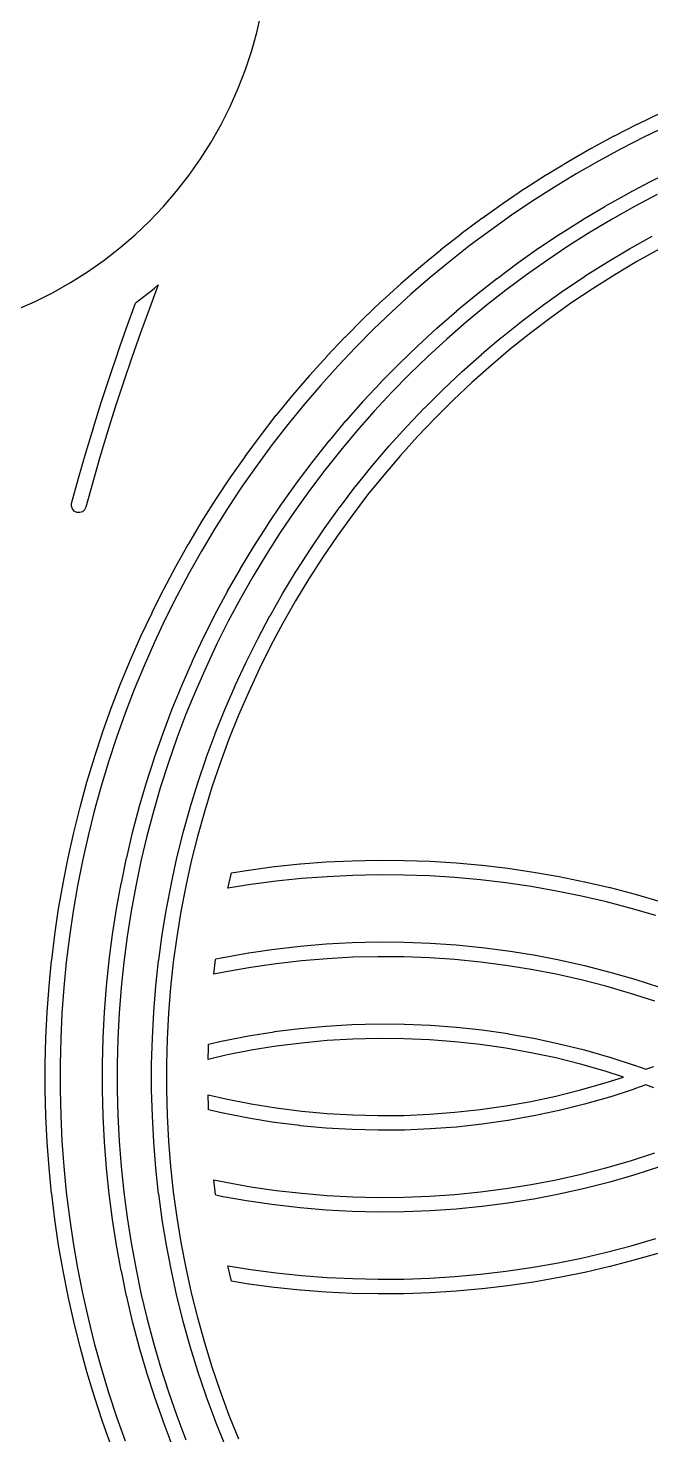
# Model space of a CAD drawing. Header units: millimetres. Extents: x -40 to 40, y -32.5 to 32.5.
# Drawn here: x -26.7 to -19.08, y -6.37 to 10.82 of the extents above; entities that cross this region are included whole.
import ezdxf

# ---------------------------------------------------------------- set-up
doc = ezdxf.new("R2010")
doc.units = ezdxf.units.MM
doc.layers.add('CUT_INNER', color=1, linetype='Continuous')
doc.layers.add('ENGRAVE_LINES', color=4, linetype='Continuous')

msp = doc.modelspace()

# ---------------------------------------------------------------- linework, layer by layer
at = {"layer": 'CUT_INNER'}
msp.add_lwpolyline([(-26.837, 7.381), (-26.612, 7.48), (-26.393, 7.59), (-26.18, 7.711), (-25.972, 7.843), (-25.771, 7.984), (-25.578, 8.135), (-25.392, 8.295), (-25.215, 8.464), (-25.045, 8.642), (-24.885, 8.828), (-24.734, 9.021), (-24.593, 9.222), (-24.461, 9.429), (-24.34, 9.643), (-24.23, 9.862), (-24.131, 10.087), (-24.042, 10.316), (-23.965, 10.549), (-23.9, 10.785), (-23.846, 11.024)], dxfattribs=at)
at = {"layer": 'ENGRAVE_LINES'}
for points in [[(-25.683, -6.508), (-25.789, -6.211), (-25.789, -6.209), (-25.888, -5.909), (-25.888, -5.907), (-25.98, -5.605), (-25.98, -5.603), (-26.064, -5.299), (-26.065, -5.297), (-26.141, -4.991), (-26.141, -4.989), (-26.21, -4.681), (-26.211, -4.679), (-26.272, -4.37), (-26.272, -4.367), (-26.326, -4.057), (-26.326, -4.055), (-26.373, -3.743), (-26.373, -3.74), (-26.411, -3.427), (-26.412, -3.425), (-26.442, -3.111), (-26.443, -3.109), (-26.466, -2.795), (-26.466, -2.792), (-26.481, -2.477), (-26.481, -2.475), (-26.489, -2.16), (-26.489, -2.158), (-26.489, -1.842), (-26.489, -1.84), (-26.481, -1.525), (-26.481, -1.523), (-26.466, -1.208), (-26.466, -1.205), (-26.443, -0.891), (-26.442, -0.889), (-26.412, -0.575), (-26.411, -0.573), (-26.373, -0.26), (-26.373, -0.257), (-26.326, 0.055), (-26.326, 0.057), (-26.272, 0.367), (-26.272, 0.37), (-26.211, 0.679), (-26.21, 0.681), (-26.141, 0.989), (-26.141, 0.991), (-26.065, 1.297), (-26.064, 1.299), (-25.98, 1.603), (-25.98, 1.605), (-25.888, 1.907), (-25.888, 1.909), (-25.789, 2.209), (-25.789, 2.211), (-25.683, 2.508), (-25.682, 2.51), (-25.569, 2.805), (-25.568, 2.807), (-25.448, 3.098), (-25.447, 3.1), (-25.32, 3.389), (-25.319, 3.391), (-25.184, 3.676), (-25.183, 3.678), (-25.042, 3.96), (-25.041, 3.962), (-24.893, 4.24), (-24.892, 4.242), (-24.737, 4.517), (-24.736, 4.519), (-24.574, 4.79), (-24.573, 4.792), (-24.405, 5.058), (-24.404, 5.06), (-24.229, 5.323), (-24.228, 5.325), (-24.047, 5.583), (-24.046, 5.585), (-23.858, 5.839), (-23.857, 5.84), (-23.664, 6.089), (-23.662, 6.091), (-23.463, 6.335), (-23.462, 6.337), (-23.256, 6.577), (-23.255, 6.578), (-23.044, 6.812), (-23.042, 6.814), (-22.825, 7.043), (-22.824, 7.045), (-22.602, 7.268), (-22.6, 7.27), (-22.372, 7.488), (-22.371, 7.49), (-22.138, 7.702), (-22.136, 7.704), (-21.898, 7.91), (-21.896, 7.912), (-21.653, 8.113), (-21.651, 8.114), (-21.403, 8.309), (-21.402, 8.31), (-21.149, 8.499), (-21.147, 8.5), (-20.89, 8.683), (-20.888, 8.684), (-20.627, 8.86), (-20.625, 8.862), (-20.359, 9.031), (-20.357, 9.033), (-20.087, 9.196), (-20.086, 9.197), (-19.812, 9.353), (-19.81, 9.355), (-19.532, 9.504), (-19.53, 9.505), (-19.249, 9.648), (-19.247, 9.649), (-18.963, 9.785)], [(-18.886, 9.623), (-19.169, 9.487), (-19.448, 9.345), (-19.723, 9.197), (-19.995, 9.041), (-20.263, 8.879), (-20.527, 8.711), (-20.787, 8.536), (-21.042, 8.354), (-21.293, 8.167), (-21.539, 7.973), (-21.781, 7.774), (-22.017, 7.568), (-22.248, 7.357), (-22.475, 7.141), (-22.695, 6.919), (-22.911, 6.691), (-23.12, 6.458), (-23.324, 6.221), (-23.522, 5.978), (-23.714, 5.731), (-23.9, 5.479), (-24.08, 5.222), (-24.253, 4.961), (-24.42, 4.697), (-24.581, 4.428), (-24.735, 4.155), (-24.882, 3.878), (-25.022, 3.598), (-25.155, 3.315), (-25.282, 3.028), (-25.401, 2.739), (-25.513, 2.447), (-25.619, 2.152), (-25.716, 1.854), (-25.807, 1.554), (-25.89, 1.252), (-25.966, 0.949), (-26.034, 0.643), (-26.095, 0.336), (-26.149, 0.027), (-26.194, -0.283), (-26.233, -0.594), (-26.263, -0.905), (-26.286, -1.218), (-26.301, -1.53), (-26.309, -1.843), (-26.309, -2.157), (-26.301, -2.47), (-26.286, -2.782), (-26.263, -3.095), (-26.233, -3.406), (-26.194, -3.717), (-26.149, -4.027), (-26.095, -4.336), (-26.034, -4.643), (-25.966, -4.949), (-25.89, -5.252), (-25.807, -5.554), (-25.716, -5.854), (-25.619, -6.152), (-25.513, -6.447)], [(-24.937, -6.5), (-25.048, -6.205), (-25.049, -6.202), (-25.153, -5.905), (-25.154, -5.902), (-25.25, -5.602), (-25.251, -5.6), (-25.34, -5.297), (-25.34, -5.295), (-25.421, -4.99), (-25.421, -4.988), (-25.494, -4.681), (-25.495, -4.678), (-25.559, -4.37), (-25.56, -4.367), (-25.617, -4.057), (-25.617, -4.055), (-25.666, -3.743), (-25.666, -3.741), (-25.707, -3.428), (-25.707, -3.426), (-25.74, -3.112), (-25.74, -3.11), (-25.764, -2.795), (-25.764, -2.793), (-25.781, -2.478), (-25.781, -2.475), (-25.789, -2.16), (-25.789, -2.158), (-25.789, -1.842), (-25.789, -1.84), (-25.781, -1.525), (-25.781, -1.522), (-25.764, -1.207), (-25.764, -1.205), (-25.74, -0.89), (-25.74, -0.888), (-25.707, -0.574), (-25.707, -0.572), (-25.666, -0.259), (-25.666, -0.257), (-25.617, 0.055), (-25.617, 0.057), (-25.56, 0.367), (-25.559, 0.37), (-25.495, 0.678), (-25.494, 0.681), (-25.421, 0.988), (-25.421, 0.99), (-25.34, 1.295), (-25.34, 1.297), (-25.251, 1.6), (-25.25, 1.602), (-25.154, 1.902), (-25.153, 1.905), (-25.049, 2.202), (-25.048, 2.205), (-24.937, 2.5), (-24.936, 2.502), (-24.817, 2.794), (-24.816, 2.796), (-24.689, 3.085), (-24.688, 3.087), (-24.554, 3.372), (-24.553, 3.374), (-24.411, 3.656), (-24.41, 3.658), (-24.261, 3.936), (-24.26, 3.938), (-24.104, 4.213), (-24.103, 4.215), (-23.94, 4.485), (-23.939, 4.487), (-23.769, 4.752), (-23.767, 4.754), (-23.591, 5.016), (-23.589, 5.018), (-23.406, 5.274), (-23.405, 5.276), (-23.215, 5.528), (-23.213, 5.53), (-23.017, 5.777), (-23.015, 5.778), (-22.813, 6.02), (-22.811, 6.022), (-22.602, 6.258), (-22.6, 6.26), (-22.386, 6.491), (-22.384, 6.492), (-22.163, 6.718), (-22.161, 6.719), (-21.935, 6.939), (-21.933, 6.94), (-21.701, 7.154), (-21.699, 7.155), (-21.461, 7.363), (-21.46, 7.364), (-21.217, 7.565), (-21.215, 7.567), (-20.967, 7.762), (-20.965, 7.763), (-20.712, 7.951), (-20.71, 7.953), (-20.452, 8.135), (-20.45, 8.136), (-20.188, 8.311), (-20.186, 8.312), (-19.919, 8.48), (-19.917, 8.482), (-19.646, 8.643), (-19.644, 8.644), (-19.369, 8.798), (-19.367, 8.799), (-19.088, 8.946), (-19.086, 8.947), (-18.803, 9.087)], [(-19.005, 8.787), (-19.282, 8.641), (-19.555, 8.488), (-19.824, 8.328), (-20.089, 8.161), (-20.349, 7.987), (-20.605, 7.806), (-20.857, 7.619), (-21.103, 7.426), (-21.344, 7.226), (-21.58, 7.02), (-21.81, 6.808), (-22.035, 6.591), (-22.255, 6.367), (-22.468, 6.138), (-22.675, 5.903), (-22.877, 5.664), (-23.072, 5.419), (-23.26, 5.169), (-23.442, 4.914), (-23.618, 4.655), (-23.786, 4.391), (-23.948, 4.123), (-24.103, 3.85), (-24.251, 3.574), (-24.391, 3.295), (-24.524, 3.011), (-24.65, 2.725), (-24.769, 2.435), (-24.88, 2.142), (-24.983, 1.846), (-25.079, 1.548), (-25.166, 1.248), (-25.246, 0.945), (-25.319, 0.64), (-25.383, 0.334), (-25.439, 0.026), (-25.488, -0.284), (-25.528, -0.594), (-25.56, -0.906), (-25.585, -1.218), (-25.601, -1.53), (-25.609, -1.843), (-25.609, -2.157), (-25.601, -2.47), (-25.585, -2.782), (-25.56, -3.094), (-25.528, -3.406), (-25.488, -3.716), (-25.439, -4.026), (-25.383, -4.334), (-25.319, -4.64), (-25.246, -4.945), (-25.166, -5.248), (-25.079, -5.548), (-24.983, -5.846), (-24.88, -6.142), (-24.769, -6.435)], [(-24.293, -6.491), (-24.41, -6.198), (-24.411, -6.196), (-24.52, -5.9), (-24.521, -5.897), (-24.622, -5.598), (-24.623, -5.596), (-24.716, -5.295), (-24.717, -5.292), (-24.802, -4.988), (-24.802, -4.986), (-24.879, -4.68), (-24.879, -4.678), (-24.947, -4.369), (-24.948, -4.367), (-25.008, -4.057), (-25.008, -4.055), (-25.059, -3.744), (-25.06, -3.741), (-25.102, -3.428), (-25.103, -3.426), (-25.137, -3.112), (-25.137, -3.11), (-25.163, -2.796), (-25.163, -2.793), (-25.18, -2.478), (-25.18, -2.476), (-25.189, -2.16), (-25.189, -2.158), (-25.189, -1.842), (-25.189, -1.84), (-25.18, -1.524), (-25.18, -1.522), (-25.163, -1.207), (-25.163, -1.204), (-25.137, -0.89), (-25.137, -0.888), (-25.103, -0.574), (-25.102, -0.572), (-25.06, -0.259), (-25.059, -0.256), (-25.008, 0.055), (-25.008, 0.057), (-24.948, 0.367), (-24.947, 0.369), (-24.879, 0.678), (-24.879, 0.68), (-24.802, 0.986), (-24.802, 0.988), (-24.717, 1.292), (-24.716, 1.295), (-24.623, 1.596), (-24.622, 1.598), (-24.521, 1.897), (-24.52, 1.9), (-24.411, 2.196), (-24.41, 2.198), (-24.293, 2.491), (-24.292, 2.493), (-24.167, 2.783), (-24.166, 2.785), (-24.033, 3.071), (-24.032, 3.073), (-23.891, 3.356), (-23.89, 3.358), (-23.742, 3.636), (-23.74, 3.638), (-23.584, 3.913), (-23.583, 3.915), (-23.42, 4.185), (-23.419, 4.187), (-23.248, 4.452), (-23.247, 4.454), (-23.069, 4.715), (-23.068, 4.717), (-22.883, 4.973), (-22.881, 4.975), (-22.69, 5.225), (-22.688, 5.227), (-22.49, 5.473), (-22.488, 5.474), (-22.283, 5.714), (-22.282, 5.716), (-22.07, 5.95), (-22.069, 5.952), (-21.851, 6.18), (-21.849, 6.182), (-21.625, 6.405), (-21.623, 6.406), (-21.394, 6.622), (-21.392, 6.624), (-21.156, 6.834), (-21.154, 6.836), (-20.913, 7.039), (-20.911, 7.04), (-20.665, 7.237), (-20.663, 7.239), (-20.411, 7.429), (-20.409, 7.43), (-20.152, 7.613), (-20.15, 7.614), (-19.888, 7.79), (-19.886, 7.792), (-19.619, 7.96), (-19.617, 7.962), (-19.346, 8.123), (-19.344, 8.124), (-19.069, 8.278)], [(-18.982, 8.121), (-19.255, 7.968), (-19.524, 7.808), (-19.788, 7.64), (-20.048, 7.466), (-20.303, 7.284), (-20.553, 7.096), (-20.798, 6.9), (-21.037, 6.699), (-21.271, 6.49), (-21.499, 6.276), (-21.721, 6.055), (-21.937, 5.829), (-22.147, 5.596), (-22.351, 5.358), (-22.547, 5.115), (-22.738, 4.866), (-22.921, 4.613), (-23.097, 4.354), (-23.267, 4.091), (-23.429, 3.823), (-23.583, 3.55), (-23.73, 3.274), (-23.87, 2.994), (-24.002, 2.71), (-24.126, 2.423), (-24.243, 2.132), (-24.351, 1.838), (-24.451, 1.542), (-24.544, 1.243), (-24.628, 0.941), (-24.704, 0.637), (-24.771, 0.332), (-24.831, 0.024), (-24.881, -0.285), (-24.924, -0.595), (-24.958, -0.906), (-24.983, -1.218), (-25, -1.531), (-25.009, -1.843), (-25.009, -2.157), (-25, -2.469), (-24.983, -2.782), (-24.958, -3.094), (-24.924, -3.405), (-24.881, -3.715), (-24.831, -4.024), (-24.771, -4.332), (-24.704, -4.637), (-24.628, -4.941), (-24.544, -5.243), (-24.451, -5.542), (-24.351, -5.838), (-24.243, -6.132), (-24.126, -6.423)], [(-19.023, -0.026), (-19.323, 0.062), (-19.626, 0.141), (-19.931, 0.212), (-20.238, 0.274), (-20.546, 0.328), (-20.856, 0.374), (-21.167, 0.41), (-21.479, 0.438), (-21.791, 0.458), (-22.104, 0.469), (-22.417, 0.471), (-22.73, 0.464), (-23.043, 0.449), (-23.355, 0.425), (-23.666, 0.393), (-23.977, 0.352), (-24.255, 0.307), (-24.252, 0.322), (-24.213, 0.496), (-24.004, 0.53), (-24.001, 0.53), (-23.689, 0.572), (-23.686, 0.572), (-23.372, 0.605), (-23.37, 0.605), (-23.055, 0.629), (-23.053, 0.629), (-22.738, 0.644), (-22.735, 0.644), (-22.42, 0.651), (-22.417, 0.651), (-22.102, 0.649), (-22.099, 0.649), (-21.784, 0.638), (-21.781, 0.638), (-21.466, 0.618), (-21.464, 0.618), (-21.15, 0.589), (-21.147, 0.589), (-20.834, 0.552), (-20.831, 0.552), (-20.519, 0.506), (-20.517, 0.506), (-20.206, 0.451), (-20.203, 0.451), (-19.894, 0.388), (-19.892, 0.388), (-19.584, 0.316), (-19.582, 0.316), (-19.277, 0.236), (-19.274, 0.235), (-18.971, 0.147)], [(-19.034, -1.073), (-19.332, -0.977), (-19.633, -0.89), (-19.936, -0.813), (-20.241, -0.744), (-20.549, -0.685), (-20.857, -0.636), (-21.168, -0.596), (-21.479, -0.565), (-21.791, -0.543), (-22.104, -0.532), (-22.417, -0.529), (-22.73, -0.536), (-23.042, -0.553), (-23.354, -0.579), (-23.665, -0.615), (-23.975, -0.659), (-24.283, -0.714), (-24.428, -0.744), (-24.428, -0.743), (-24.406, -0.564), (-24.405, -0.555), (-24.318, -0.537), (-24.316, -0.537), (-24.005, -0.482), (-24.002, -0.482), (-23.69, -0.436), (-23.687, -0.436), (-23.373, -0.4), (-23.371, -0.4), (-23.056, -0.373), (-23.053, -0.373), (-22.738, -0.356), (-22.735, -0.356), (-22.42, -0.349), (-22.417, -0.349), (-22.101, -0.352), (-22.099, -0.352), (-21.783, -0.364), (-21.781, -0.364), (-21.466, -0.385), (-21.463, -0.385), (-21.149, -0.417), (-21.146, -0.417), (-20.833, -0.457), (-20.83, -0.458), (-20.519, -0.508), (-20.516, -0.508), (-20.206, -0.568), (-20.203, -0.569), (-19.895, -0.637), (-19.893, -0.638), (-19.587, -0.716), (-19.584, -0.717), (-19.281, -0.804), (-19.278, -0.805), (-18.978, -0.902)], [(-19.049, -2.13), (-19.143, -2.096), (-19.284, -2.146), (-19.287, -2.147), (-19.587, -2.244), (-19.59, -2.244), (-19.894, -2.331), (-19.897, -2.332), (-20.203, -2.408), (-20.206, -2.408), (-20.515, -2.474), (-20.518, -2.475), (-20.829, -2.53), (-20.832, -2.531), (-21.145, -2.576), (-21.148, -2.576), (-21.462, -2.611), (-21.465, -2.611), (-21.78, -2.635), (-21.783, -2.635), (-22.098, -2.648), (-22.101, -2.648), (-22.417, -2.651), (-22.42, -2.651), (-22.736, -2.643), (-22.739, -2.643), (-23.054, -2.624), (-23.057, -2.624), (-23.372, -2.595), (-23.375, -2.594), (-23.688, -2.555), (-23.691, -2.554), (-24.003, -2.504), (-24.006, -2.504), (-24.316, -2.443), (-24.319, -2.442), (-24.492, -2.402), (-24.494, -2.36), (-24.498, -2.216), (-24.28, -2.267), (-23.973, -2.327), (-23.664, -2.376), (-23.353, -2.416), (-23.042, -2.445), (-22.73, -2.463), (-22.417, -2.471), (-22.104, -2.468), (-21.792, -2.455), (-21.48, -2.431), (-21.169, -2.397), (-20.859, -2.353), (-20.551, -2.298), (-20.245, -2.233), (-19.942, -2.157), (-19.641, -2.072), (-19.418, -2), (-19.641, -1.928), (-19.942, -1.843), (-20.245, -1.767), (-20.551, -1.702), (-20.859, -1.647), (-21.169, -1.603), (-21.48, -1.569), (-21.792, -1.545), (-22.104, -1.532), (-22.417, -1.529), (-22.73, -1.537), (-23.042, -1.555), (-23.353, -1.584), (-23.664, -1.624), (-23.973, -1.673), (-24.28, -1.733), (-24.498, -1.784), (-24.494, -1.64), (-24.492, -1.598), (-24.319, -1.558), (-24.316, -1.557), (-24.006, -1.496), (-24.003, -1.496), (-23.691, -1.446), (-23.688, -1.445), (-23.375, -1.406), (-23.372, -1.405), (-23.057, -1.376), (-23.054, -1.376), (-22.739, -1.357), (-22.736, -1.357), (-22.42, -1.349), (-22.417, -1.349), (-22.101, -1.352), (-22.098, -1.352), (-21.783, -1.365), (-21.78, -1.365), (-21.465, -1.389), (-21.462, -1.389), (-21.148, -1.424), (-21.145, -1.424), (-20.832, -1.469), (-20.829, -1.47), (-20.518, -1.525), (-20.515, -1.526), (-20.206, -1.592), (-20.203, -1.592), (-19.897, -1.668), (-19.894, -1.669), (-19.59, -1.756), (-19.587, -1.756), (-19.287, -1.853), (-19.284, -1.854), (-19.143, -1.904), (-19.049, -1.87)], [(-18.978, -3.098), (-19.278, -3.195), (-19.281, -3.196), (-19.584, -3.283), (-19.587, -3.284), (-19.893, -3.362), (-19.895, -3.363), (-20.203, -3.431), (-20.206, -3.432), (-20.516, -3.492), (-20.519, -3.492), (-20.83, -3.542), (-20.833, -3.543), (-21.146, -3.583), (-21.149, -3.583), (-21.463, -3.615), (-21.466, -3.615), (-21.781, -3.636), (-21.783, -3.636), (-22.099, -3.648), (-22.101, -3.648), (-22.417, -3.651), (-22.42, -3.651), (-22.735, -3.644), (-22.738, -3.644), (-23.053, -3.627), (-23.056, -3.627), (-23.371, -3.6), (-23.373, -3.6), (-23.687, -3.564), (-23.69, -3.564), (-24.002, -3.518), (-24.005, -3.518), (-24.316, -3.463), (-24.318, -3.463), (-24.405, -3.445), (-24.406, -3.436), (-24.428, -3.257), (-24.428, -3.256), (-24.283, -3.286), (-23.975, -3.341), (-23.665, -3.385), (-23.354, -3.421), (-23.042, -3.447), (-22.73, -3.464), (-22.417, -3.471), (-22.104, -3.468), (-21.791, -3.457), (-21.479, -3.435), (-21.168, -3.404), (-20.857, -3.364), (-20.549, -3.315), (-20.241, -3.256), (-19.936, -3.187), (-19.633, -3.11), (-19.332, -3.023), (-19.034, -2.927)], [(-18.971, -4.147), (-19.274, -4.235), (-19.277, -4.236), (-19.582, -4.316), (-19.584, -4.316), (-19.892, -4.388), (-19.894, -4.388), (-20.203, -4.451), (-20.206, -4.451), (-20.517, -4.506), (-20.519, -4.506), (-20.831, -4.552), (-20.834, -4.552), (-21.147, -4.589), (-21.15, -4.589), (-21.464, -4.618), (-21.466, -4.618), (-21.781, -4.638), (-21.784, -4.638), (-22.099, -4.649), (-22.102, -4.649), (-22.417, -4.651), (-22.42, -4.651), (-22.735, -4.644), (-22.738, -4.644), (-23.053, -4.629), (-23.055, -4.629), (-23.37, -4.605), (-23.372, -4.605), (-23.686, -4.572), (-23.689, -4.572), (-24.001, -4.53), (-24.004, -4.53), (-24.213, -4.496), (-24.252, -4.322), (-24.255, -4.307), (-23.977, -4.352), (-23.666, -4.393), (-23.355, -4.425), (-23.043, -4.449), (-22.73, -4.464), (-22.417, -4.471), (-22.104, -4.469), (-21.791, -4.458), (-21.479, -4.438), (-21.167, -4.41), (-20.856, -4.374), (-20.546, -4.328), (-20.238, -4.274), (-19.931, -4.212), (-19.626, -4.141), (-19.323, -4.062), (-19.023, -3.974)]]:
    msp.add_lwpolyline(points, dxfattribs=at)
msp.add_lwpolyline([(-25.909, 5.273), (-25.993, 4.964), (-26.009, 4.933), (-26.035, 4.91), (-26.069, 4.899), (-26.104, 4.901), (-26.135, 4.917), (-26.158, 4.944), (-26.169, 4.977), (-26.167, 5.012), (-26.082, 5.321), (-26.082, 5.322), (-25.993, 5.63), (-25.993, 5.631), (-25.901, 5.937), (-25.901, 5.938), (-25.805, 6.244), (-25.805, 6.245), (-25.706, 6.549), (-25.705, 6.55), (-25.602, 6.854), (-25.602, 6.855), (-25.496, 7.157), (-25.495, 7.158), (-25.385, 7.458), (-25.385, 7.459), (-25.384, 7.463), (-25.372, 7.471), (-25.178, 7.622), (-25.153, 7.643), (-25.108, 7.682), (-25.216, 7.396), (-25.326, 7.096), (-25.432, 6.795), (-25.535, 6.493), (-25.634, 6.19), (-25.729, 5.885), (-25.821, 5.579)], close=True, dxfattribs=at)

doc.saveas('drawing.dxf')
